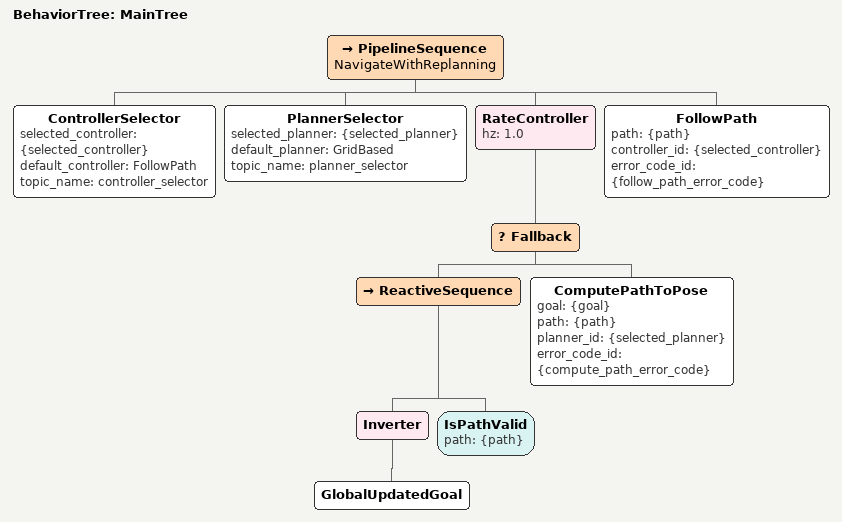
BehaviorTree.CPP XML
<!--
  See /opt/ros/jazzy/share/nav2_bt_navigator/behavior_trees

  This Behavior Tree replans the global path only if the path becomes invalid
-->
<root BTCPP_format="4" main_tree_to_execute="MainTree">
  <BehaviorTree ID="MainTree">
    <PipelineSequence name="NavigateWithReplanning">
      <ControllerSelector selected_controller="{selected_controller}" default_controller="FollowPath" topic_name="controller_selector"/>
      <PlannerSelector selected_planner="{selected_planner}" default_planner="GridBased" topic_name="planner_selector"/>
      <RateController hz="1.0">
        <Fallback>
          <ReactiveSequence>
            <Inverter>
              <GlobalUpdatedGoal/>
            </Inverter>
            <IsPathValid path="{path}"/>
          </ReactiveSequence>
          <ComputePathToPose goal="{goal}" path="{path}" planner_id="{selected_planner}" error_code_id="{compute_path_error_code}"/>
        </Fallback>
      </RateController>
      <FollowPath path="{path}" controller_id="{selected_controller}" error_code_id="{follow_path_error_code}"/>
    </PipelineSequence>
  </BehaviorTree>
</root>
